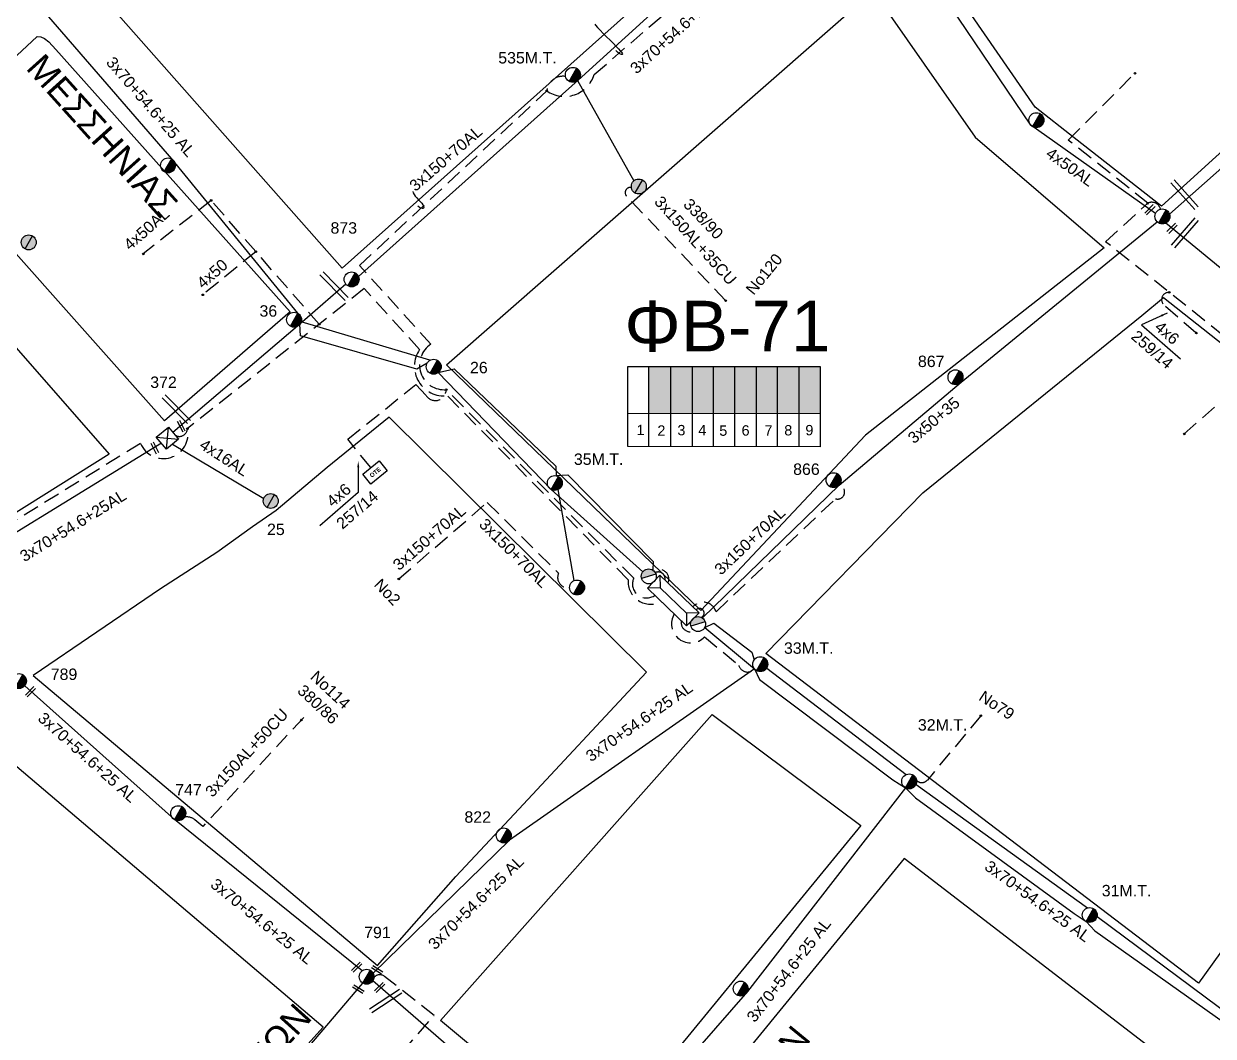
# Model space of a CAD drawing. Header units: millimetres. Extents: x 4998 to 7216, y 1887 to 2914.
# Drawn here: x 6443.3 to 6631, y 2231.3 to 2391.1 of the extents above; entities that cross this region are included whole.
import ezdxf
from ezdxf import colors
from ezdxf.entities.mleader import LeaderData, LeaderLine
from ezdxf.enums import TextEntityAlignment as Align
from ezdxf.math import Vec2, Vec3

# ---------------------------------------------------------------- set-up
doc = ezdxf.new("R2010")
doc.units = ezdxf.units.MM
doc.linetypes.add('DASHED', pattern=[19.05, 12.7, -6.35])
for name, color, linetype, lineweight in [('.15', 7, 'Continuous', 30), ('3x150+50', 7, 'Continuous', 30), ('3x150+50 XLPE', 7, 'SYN_LINE', 30), ('3x150+70AL', 7, 'DASHED', 30), ('3x150AL+50CU', 7, 'Continuous', 30), ('3x50+35', 7, 'Continuous', 30), ('3x70+54.6+25 AL', 7, 'SYN_LINE', 30), ('4x16AL', 7, 'Continuous', 30), ('4x50', 7, 'Continuous', 30), ('4x50AL', 7, 'Continuous', 30), ('4x6', 7, 'SYN_LINE', 30), ('Υπόβαθρο ΔΕΗ', 7, 'Continuous', 30)]:
    doc.layers.add(name, color=color, linetype=linetype, lineweight=lineweight)
for name, color, linetype in [('3X50AL+35CU', 7, 'Continuous'), ('Pillar OTE', 7, 'Continuous'), ('text οδών', 7, 'Continuous'), ('text_kalodion', 7, 'Continuous'), ('Άγνωστα', 7, 'Continuous'), ('ΑΓΝΩΣΤΟ ΥΠΟΓΕΙΟ ΚΑΛΩΔΙΟ', 7, 'DASHED'), ('Επιγραφές - Σχήματα', 7, 'Continuous'), ('Καλώδια ΧΤ   3x150AL+50CU', 7, 'DASHED'), ('Μηχανική τομή', 7, 'Continuous'), ('Πλεκτός Στύλος', 7, 'Continuous'), ('Στύλος Ξύλινος', 7, 'Continuous'), ('Στύλος Ξύλινος @ 1', 7, 'Continuous'), ('Στύλος ΦΜ', 7, 'Continuous'), ('Στύλος ΦΜ @ 1', 7, 'Continuous'), ('Συνδέσεις', 7, 'Continuous'), ('Τομή', 7, 'Continuous'), ('Υποσταθμός εναέριος 2 στύλων', 7, 'Continuous'), ('Υποσταθμός πόλεως', 7, 'Continuous')]:
    doc.layers.add(name, color=color, linetype=linetype)
doc.styles.add('arial', font='ARIAL.TTF')
doc.styles.get("Standard").update_dxf_attribs({"font": 'ARIAL.TTF'})
doc.linetypes.add('SYN_LINE', pattern='A,0.5,-0.0001,["/\\/\\/\\/",Standard,S=0.1,R=0,X=0,Y=-0.05],-0.25', length=0.7501)
doc.dimstyles.new('ISO-25', dxfattribs={"dimtxt": 2.5, "dimasz": 2.5, "dimexe": 1.25, "dimexo": 0.625, "dimtad": 1, "dimtxsty": 'Standard', "dimcen": 2.5, "dimadec": 0, "dimazin": 0, "dimtfac": 1, "dimtmove": 0, "dimatfit": 3, "dimfxl": 1, "dimarcsym": 0})

# ---------------------------------------------------------------- blocks, each defined once
blk = doc.blocks.new('ΥΠΑΡΧΩΝ ΤΣΙΜΕΝΤΕΝΙΟΣ ΣΤΥΛΟΣ')
at = {"layer": 'Στύλος ΦΜ'}
blk.add_hatch(color=7, dxfattribs=at).paths.add_polyline_path([(-1.29, -2.28, 0.574793), (2.62, 0, 0.268822), (1.3, 2.27)])
at = {"layer": 'Στύλος ΦΜ', "color": 7}
blk.add_line((-1.29, -2.28), (1.3, 2.27), dxfattribs=at)
blk.add_circle((0, 0), 2.62, dxfattribs=at)
at = {"layer": 'Στύλος ΦΜ', "flags": 4}
for tag, p in [('ΑΡΙΘΜΟΣ', (-4.68, 8.05)), ('ΤΥΠΟΣ', (-4.91, 3.03))]:
    blk.add_attdef(tag, p, '', height=4, dxfattribs=at)
blk = doc.blocks.new('ΥΠΟΣΤΑΘΜΟΣ ΕΝΑΕΡΙΟΣ ΕΠΙ 2 ΣΤΥΛΩΝ')
at = {"layer": 'Υποσταθμός εναέριος 2 στύλων', "linetype": 'Continuous'}
for points in [[(-11.97, -2.11, 0.574793), (-8.45, -0.07, 0.268822), (-9.64, 1.98)], [(9.68, -2.15, 0.574793), (13.19, -0.1, 0.268822), (12.01, 1.95)]]:
    blk.add_hatch(color=256, dxfattribs=at).paths.add_polyline_path(points)
for p, q in [((-11.97, -2.11), (-9.64, 1.98)), ((9.68, -2.15), (12.01, 1.95))]:
    blk.add_line(p, q, dxfattribs=at)
for centre in [(-10.81, -0.07), (10.84, -0.1)]:
    blk.add_circle(centre, 2.36, dxfattribs=at)
at = {"layer": 'Υποσταθμός πόλεως', "linetype": 'Continuous', "ltscale": 40}
blk.add_lwpolyline([(-8.57, 2.82), (8.57, 2.82), (8.57, -2.82), (-8.57, -2.82)], close=True, dxfattribs=at)
for points in [[(-5.75, 0), (-8.57, 2.82)], [(-8.57, -2.82), (-5.75, 0)], [(-5.75, 0), (5.75, 0)], [(5.75, 0), (8.57, 2.82)], [(8.57, -2.82), (5.75, 0)]]:
    blk.add_lwpolyline(points, dxfattribs=at)
at = {"layer": 'Υποσταθμός εναέριος 2 στύλων', "ltscale": 40, "flags": 1}
for tag, p in [('ΜΕΤΑΣΧΗΜΑΤΙΣΜΟΣ', (14.09, 2.51)), ('ΙΣΧΥΣ', (14.07, -0.28)), ('ΑΡΙΘΜΟΣ', (14.19, -3))]:
    blk.add_attdef(tag, p, '', height=1.8, dxfattribs=at)
blk = doc.blocks.new('ΥΠΑΡΧΩΝ ΞΥΛΙΝΟΣ ΣΤΥΛΟΣ')
at = {"layer": 'Στύλος Ξύλινος'}
h = blk.add_hatch(color=7, dxfattribs=at)
h.paths.add_polyline_path([(-2.62, 0, 0.270008), (-1.29, -2.28), (1.3, 2.27, 0.576266)])
h.paths.add_polyline_path([(-1.29, -2.28, 0.574793), (2.62, 0, 0.268822), (1.3, 2.27)])
at = {"layer": 'Στύλος Ξύλινος', "color": 7}
blk.add_line((-1.29, -2.28), (1.3, 2.27), dxfattribs=at)
blk.add_circle((0, 0), 2.62, dxfattribs=at)
at = {"layer": 'Στύλος Ξύλινος', "flags": 4}
for tag, p in [('ΑΡΙΘΜΟΣ', (-4.91, 8.6)), ('ΤΥΠΟΣ', (-4.85, 3.39))]:
    blk.add_attdef(tag, p, '', height=4, dxfattribs=at)
blk = doc.blocks.new('ΜΗΧΑΝΙΚΗ ΤΟΜΗ')
at = {"layer": 'Μηχανική τομή', "ltscale": 40}
for p, q in [((-1.89, 0.78), (5.68, 0.78)), ((-1.89, -0.78), (5.68, -0.78))]:
    blk.add_line(p, q, dxfattribs=at)
blk = doc.blocks.new('ΤΟΜΗ')
at = {"layer": 'Τομή', "ltscale": 40}
for p, q in [((-5.68, 0), (17.06, 0)), ((-5.68, -2.77), (17.06, -2.77))]:
    blk.add_line(p, q, dxfattribs=at)
blk = doc.blocks.new('STYLOS PLEKTOS')
at = {"layer": 'Πλεκτός Στύλος', "ltscale": 40}
blk.add_lwpolyline([(731.77, 1613.62), (736.74, 1613.62), (736.74, 1608.66), (731.77, 1608.66)], close=True, dxfattribs=at)
blk.add_lwpolyline([(731.77, 1613.62), (736.74, 1608.66), (731.77, 1608.66), (736.74, 1613.62)], dxfattribs=at)
blk = doc.blocks.new('_ΣΥΝΔΕΣΗ')
at = {"layer": 'Συνδέσεις', "linetype": 'SYN_LINE', "ltscale": 40}
blk.add_hatch(color=256, dxfattribs=at).paths.add_polyline_path([(0.5, -0.01, 1), (-0.5, -0.01, 1)])
at = {"layer": 'Συνδέσεις'}
blk.add_circle((0, -0.01), 0.5, dxfattribs=at)
blk = doc.blocks.new('PILLAR ΟΤΕ')
at = {"layer": 'Pillar OTE', "ltscale": 40}
blk.add_lwpolyline([(-3.31, 2.02), (3.39, 2.02), (3.39, -1.99), (-3.31, -1.99)], close=True, dxfattribs=at)
at = {"layer": 'Pillar OTE', "insert": (-1.81, 0.71), "char_height": 1.3575, "width": 109.961, "attachment_point": 1}
blk.add_mtext('{\\fArial|b1|i0|c161|p34;OTE}', dxfattribs=at)

msp = doc.modelspace()

# ---------------------------------------------------------------- hatches: boundary and pattern name
at = {"layer": 'Καλώδια ΧΤ   3x150AL+50CU', "linetype": 'DASHED', "lineweight": -3, "ltscale": 0.2}
h = msp.add_hatch(color=30, dxfattribs=at)
h.dxf.hatch_style = 1
h.paths.add_polyline_path([(6545.39, 2336.97), (6541.95, 2336.97), (6541.95, 2329.6), (6545.39, 2329.6)])
h = msp.add_hatch(color=62, dxfattribs=at)
h.dxf.hatch_style = 1
h.paths.add_polyline_path([(6545.39, 2329.6), (6548.83, 2329.6), (6548.83, 2336.96), (6545.39, 2336.97)])
h = msp.add_hatch(color=173, dxfattribs=at)
h.dxf.hatch_style = 1
h.paths.add_polyline_path([(6552.13, 2336.96), (6548.83, 2336.96), (6548.83, 2329.6), (6552.13, 2329.59)])
h = msp.add_hatch(color=1, dxfattribs=at)
h.dxf.hatch_style = 1
h.paths.add_polyline_path([(6552.13, 2329.59), (6555.51, 2329.59), (6555.51, 2336.96), (6552.13, 2336.96)])
h = msp.add_hatch(color=2, dxfattribs=at)
h.dxf.hatch_style = 1
h.paths.add_polyline_path([(6555.51, 2329.59), (6558.91, 2329.59), (6558.91, 2336.96), (6555.51, 2336.96)])
h = msp.add_hatch(color=27, dxfattribs=at)
h.dxf.hatch_style = 1
h.paths.add_polyline_path([(6558.91, 2329.59), (6562.31, 2329.58), (6562.31, 2336.96), (6558.91, 2336.96)])
h = msp.add_hatch(color=151, dxfattribs=at)
h.dxf.hatch_style = 1
h.paths.add_polyline_path([(6562.25, 2329.58), (6565.64, 2329.58), (6565.64, 2336.96), (6562.25, 2336.96)])
h = msp.add_hatch(color=6, dxfattribs=at)
h.dxf.hatch_style = 1
h.paths.add_polyline_path([(6565.64, 2329.58), (6569.03, 2329.58), (6569.03, 2336.95), (6565.64, 2336.95)])

# ---------------------------------------------------------------- linework, layer by layer
at = {"layer": '.15', "color": 27, "linetype": 'DASHED', "lineweight": -3, "ltscale": 0.2}
msp.add_lwpolyline([(6469.1, 2327.18, -0.912053), (6461.69, 2324.84), (6427.81, 2303.95, 0.654996), (6422.52, 2300.62), (6399.49, 2284.83), (6388.37, 2296.82), (6398.57, 2305.18)], format="xyb", dxfattribs=at)
at = {"layer": '3x150+50 XLPE', "color": 62, "linetype": 'DASHED', "lineweight": -3, "ltscale": 0.2}
msp.add_lwpolyline([(6525.82, 2380.47, 0.506627), (6533.31, 2383.03), (6561.21, 2407.17, 0.359949), (6562.11, 2412.55), (6552.11, 2421.94)], format="xyb", dxfattribs=at)
at = {"layer": '3x150+70AL', "color": 62, "linetype": 'DASHED', "lineweight": -3, "ltscale": 0.2}
msp.add_lwpolyline([(6542.91, 2300.89, -0.770939), (6539.54, 2303.58), (6509.95, 2333.32, -0.783173), (6507.54, 2340.48), (6496.26, 2352.91), (6525.82, 2380.47, -0.430885), (6528.79, 2382.74, -0.28468)], format="xyb", dxfattribs=at)
at = {"layer": '3x150+70AL', "color": 1, "linetype": 'DASHED', "lineweight": -3, "ltscale": 0.2}
msp.add_lwpolyline([(6548.89, 2299.03, -0.595048), (6552.54, 2298.28), (6571.41, 2316.1, 1.033272), (6571.97, 2318.25, -5.861737)], format="xyb", dxfattribs=at)
at = {"layer": '3x150+70AL', "color": 30, "linetype": 'DASHED', "lineweight": -3, "ltscale": 0.2}
for points in [[(6502.46, 2303.45), (6516.43, 2315.53), (6527.67, 2304.35, 0.588234), (6529.43, 2302.07, -34.302047)], [(6542.78, 2304.68, -0.756059), (6544.96, 2302.82, 118.808567)]]:
    msp.add_lwpolyline(points, format="xyb", dxfattribs=at)
at = {"layer": '3x150+70AL', "color": 133, "linetype": 'DASHED', "lineweight": -3, "ltscale": 0.2}
msp.add_lwpolyline([(6542.95, 2304.44, -0.61342), (6544.48, 2303.29, -31.065957)], format="xyb", dxfattribs=at)
at = {"layer": '3x150+70AL', "color": 2, "linetype": 'DASHED', "lineweight": -3, "ltscale": 0.2}
msp.add_lwpolyline([(6550.22, 2297.39, 1.235291), (6549.38, 2298.55, 1.280274)], format="xyb", dxfattribs=at)
at = {"layer": '3x150+70AL', "color": 6, "linetype": 'DASHED', "lineweight": -3, "ltscale": 0.2}
msp.add_lwpolyline([(6517.51, 2212.59), (6500.53, 2225.91), (6508.02, 2234.56), (6500.18, 2240.73, 0.402022), (6498.56, 2240.58, 9.267366)], format="xyb", dxfattribs=at)
at = {"layer": '3x150AL+50CU', "color": 173, "linetype": 'DASHED', "lineweight": -3, "ltscale": 0.2}
msp.add_lwpolyline([(6487.45, 2281.59), (6471.51, 2264.39), (6470.25, 2265.45, 0.237403), (6468.63, 2265.85, 5.620009)], format="xyb", dxfattribs=at)
at = {"layer": '3x50+35', "color": 1, "linetype": 'Continuous', "lineweight": -3, "ltscale": 0.2}
msp.add_lwpolyline([(6550.38, 2297.29), (6571.97, 2318.25), (6591.21, 2334.5), (6622.2, 2359.78)], dxfattribs=at)
at = {"layer": '3X50AL+35CU', "color": 62, "linetype": 'DASHED', "lineweight": -3, "ltscale": 0.2}
msp.add_lwpolyline([(6554.06, 2347.37), (6538.42, 2363.86, -0.737558), (6539.18, 2365.22, -0.660495)], format="xyb", dxfattribs=at)
at = {"layer": '3x70+54.6+25 AL', "color": 62, "linetype": 'SYN_LINE', "lineweight": -3, "ltscale": 20}
for points in [[(6496.09, 2351.18), (6530.75, 2382.16), (6559.89, 2408.6)], [(6530.69, 2382.1), (6539.57, 2366.27)]]:
    msp.add_lwpolyline(points, dxfattribs=at)
at = {"layer": '3x70+54.6+25 AL', "color": 6, "linetype": 'SYN_LINE', "lineweight": -3, "ltscale": 20}
for points in [[(6486.51, 2345.38), (6466.61, 2369.73), (6443.48, 2396.51)], [(6507.36, 2337.95), (6487.05, 2344.01)], [(6540.97, 2304.55), (6526.51, 2317.57), (6508.7, 2336.02)], [(6463.9, 2201), (6496.8, 2239.66)]]:
    msp.add_lwpolyline(points, dxfattribs=at)
at = {"layer": '3x70+54.6+25 AL', "color": 30, "linetype": 'SYN_LINE', "lineweight": -3, "ltscale": 20}
for points in [[(6494.09, 2349.98), (6486.86, 2343.64), (6466.78, 2326.58)], [(6506.92, 2337.48), (6505.29, 2336.56), (6486.92, 2341.82), (6486.86, 2343.64)], [(6508.7, 2336.02), (6511.22, 2336.62), (6527.27, 2321.27), (6527.28, 2319.75), (6529.13, 2319.88), (6542.6, 2306.23), (6542.58, 2304.84)]]:
    msp.add_lwpolyline(points, dxfattribs=at)
at = {"layer": '3x70+54.6+25 AL', "color": 27, "linetype": 'SYN_LINE', "lineweight": -3, "ltscale": 20}
msp.add_lwpolyline([(6464.98, 2324.87), (6426.09, 2300.98), (6393.23, 2278.83)], dxfattribs=at)
at = {"layer": '3x70+54.6+25 AL', "color": 30, "linetype": 'SYN_LINE', "lineweight": -3, "ltscale": 15}
msp.add_lwpolyline([(6530.13, 2303.18), (6527.64, 2317.55)], dxfattribs=at)
at = {"layer": '3x70+54.6+25 AL', "color": 2, "linetype": 'SYN_LINE', "lineweight": -3, "ltscale": 10}
msp.add_lwpolyline([(6550.76, 2295.81), (6552.18, 2296.46), (6558.17, 2291.9), (6558.57, 2290.68)], dxfattribs=at)
at = {"layer": '3x70+54.6+25 AL', "color": 151, "linetype": 'SYN_LINE', "lineweight": -3, "ltscale": 20}
msp.add_lwpolyline([(6550.76, 2295.81), (6558.59, 2289.27), (6559.4, 2287.58), (6580.46, 2271.77), (6582.45, 2270.48), (6584.01, 2268.89), (6609.07, 2250.65), (6610.95, 2249.4), (6612.32, 2247.91), (6634.2, 2232.38), (6635.65, 2232.11)], dxfattribs=at)
at = {"layer": '3x70+54.6+25 AL', "color": 173, "linetype": 'SYN_LINE', "lineweight": -3, "ltscale": 20}
for points in [[(6558.59, 2289.27), (6519.94, 2262.25), (6498.42, 2241.24)], [(6496.67, 2241.62), (6467.07, 2265.47), (6443.42, 2286.59)]]:
    msp.add_lwpolyline(points, dxfattribs=at)
at = {"layer": '3x70+54.6+25 AL', "color": 2, "linetype": 'SYN_LINE', "lineweight": -3, "ltscale": 20}
for points in [[(6560.54, 2289.39), (6582.55, 2272.58)], [(6582.45, 2270.48), (6557.51, 2238.33), (6534.75, 2212.32)], [(6584.11, 2271.03), (6611.19, 2251.55)], [(6612.68, 2250.18), (6636.11, 2232.76)]]:
    msp.add_lwpolyline(points, dxfattribs=at)
at = {"layer": '3x70+54.6+25 AL', "color": 85, "linetype": 'SYN_LINE', "lineweight": -3, "ltscale": 20}
msp.add_lwpolyline([(6585.48, 2167.42), (6555.7, 2190.96), (6533.35, 2210.45), (6515.87, 2224.84), (6498.37, 2240.04)], dxfattribs=at)
at = {"layer": '4x16AL', "color": 27, "linetype": 'Continuous', "lineweight": -3, "ltscale": 0.2}
msp.add_lwpolyline([(6466.73, 2324.71), (6481.15, 2316.15)], dxfattribs=at)
at = {"layer": '4x50', "color": 27, "linetype": 'DASHED', "lineweight": -3, "ltscale": 0.2}
msp.add_lwpolyline([(6479.89, 2355.09), (6471.53, 2348.29)], dxfattribs=at)
at = {"layer": '4x50AL', "color": 62, "linetype": 'Continuous', "lineweight": -3, "ltscale": 0.2}
msp.add_lwpolyline([(6725.04, 2452.54), (6704.55, 2432.39), (6689.18, 2419.04), (6659.21, 2392.22), (6642.54, 2377.3), (6624.12, 2361.02)], dxfattribs=at)
at = {"layer": '4x50AL', "color": 1, "linetype": 'Continuous', "lineweight": -3, "ltscale": 0.2}
msp.add_lwpolyline([(6621.92, 2361.12), (6602.25, 2375.05), (6583.23, 2403.21)], dxfattribs=at)
at = {"layer": '4x50AL', "color": 27, "linetype": 'DASHED', "lineweight": -3, "ltscale": 0.2}
msp.add_lwpolyline([(6472.84, 2363.18), (6462.12, 2354.74)], dxfattribs=at)
at = {"layer": '4x50AL', "color": 173, "linetype": 'Continuous', "lineweight": -3, "ltscale": 0.2}
msp.add_lwpolyline([(6689.95, 2309.21), (6654.89, 2333.83), (6623.56, 2359.61)], dxfattribs=at)
at = {"layer": '4x6', "color": 1, "linetype": 'DASHED', "lineweight": -3, "ltscale": 0.2}
msp.add_lwpolyline([(6624.08, 2348.67, 0.816701), (6623.51, 2346.5), (6628.37, 2342.26)], format="xyb", dxfattribs=at)
at = {"layer": '4x6', "color": 62, "linetype": 'DASHED', "lineweight": -3, "ltscale": 0.2}
msp.add_lwpolyline([(6498.04, 2321.03), (6494.4, 2325.49), (6505.14, 2334.13), (6506.77, 2332.42, 0.757319), (6509.95, 2333.32, 1.725741)], format="xyb", dxfattribs=at)
at = {"layer": 'Pillar OTE', "lineweight": -3, "ltscale": 40}
for points in [[(6538.62, 2324.33), (6538.62, 2336.97), (6568.96, 2336.96), (6568.96, 2324.3), (6538.62, 2324.33)], [(6541.95, 2324.32), (6541.95, 2336.97)], [(6545.39, 2324.32), (6545.39, 2336.97)], [(6548.83, 2324.32), (6548.83, 2336.96)], [(6552.13, 2324.31), (6552.13, 2336.96)], [(6555.51, 2324.31), (6555.51, 2336.96)], [(6558.91, 2324.31), (6558.91, 2336.96)], [(6562.25, 2324.3), (6562.25, 2336.96)], [(6565.64, 2324.3), (6565.64, 2336.96)], [(6538.62, 2329.61), (6568.96, 2329.58)]]:
    msp.add_lwpolyline(points, dxfattribs=at)
at = {"layer": 'ΑΓΝΩΣΤΟ ΥΠΟΓΕΙΟ ΚΑΛΩΔΙΟ', "color": 1, "linetype": 'DASHED', "lineweight": -3, "ltscale": 0.2}
msp.add_lwpolyline([(6620.72, 2362.76), (6608.15, 2372.71), (6618.65, 2383.25)], dxfattribs=at)
at = {"layer": 'ΑΓΝΩΣΤΟ ΥΠΟΓΕΙΟ ΚΑΛΩΔΙΟ', "color": 27, "linetype": 'DASHED', "lineweight": -3, "ltscale": 0.2}
msp.add_lwpolyline([(6489.9, 2343.63), (6472.84, 2363.18)], dxfattribs=at)
at = {"layer": 'ΑΓΝΩΣΤΟ ΥΠΟΓΕΙΟ ΚΑΛΩΔΙΟ', "color": 1, "linetype": 'DASHED', "lineweight": -3, "ltscale": 0.2}
msp.add_lwpolyline([(6626.45, 2326.33), (6638.62, 2337.08), (6614.04, 2356.67), (6620.72, 2362.76, -0.472887), (6622.7, 2361.79, -1.141884)], format="xyb", dxfattribs=at)
at = {"layer": 'ΑΓΝΩΣΤΟ ΥΠΟΓΕΙΟ ΚΑΛΩΔΙΟ', "color": 27, "linetype": 'DASHED', "lineweight": -3, "ltscale": 0.2}
msp.add_lwpolyline([(6543.96, 2299.88, -0.590852), (6538.66, 2303.32), (6510.14, 2332.36, -0.641916), (6505.74, 2339.65), (6497.02, 2349.26), (6469.1, 2327.18, -0.575071), (6467.15, 2326.14, 6.487581)], format="xyb", dxfattribs=at)
at = {"layer": 'ΑΓΝΩΣΤΟ ΥΠΟΓΕΙΟ ΚΑΛΩΔΙΟ', "color": 173, "linetype": 'DASHED', "lineweight": -3, "ltscale": 0.2}
msp.add_lwpolyline([(6545.95, 2297.95, 0.903003), (6550.73, 2294.32), (6556.13, 2289.81, 0.605337), (6558.59, 2289.27, -20.003282)], format="xyb", dxfattribs=at)
at = {"layer": 'ΑΓΝΩΣΤΟ ΥΠΟΓΕΙΟ ΚΑΛΩΔΙΟ', "color": 151, "linetype": 'DASHED', "lineweight": -3, "ltscale": 0.2}
for points in [[(6549.16, 2295.28, -0.638493), (6547.07, 2296.87, -0.639149)], [(6594.34, 2281.86), (6585.9, 2271.72, -0.448262), (6584.2, 2271.66, -1.192506)]]:
    msp.add_lwpolyline(points, format="xyb", dxfattribs=at)
at = {"layer": 'Υπόβαθρο ΔΕΗ', "color": 7, "lineweight": -3}
for points in [[(6454.17, 2397.06), (6583.61, 2511.99), (6608.26, 2533.7), (6647.08, 2498.29), (6577.14, 2428.58), (6560.34, 2412.14), (6493.52, 2352.5)], [(6584.9, 2403.99), (6666.46, 2483.22), (6715.32, 2446.74), (6660.58, 2396.56), (6622.87, 2362.28), (6609.09, 2373.08), (6602.94, 2377.92)], [(6577.33, 2396.23), (6593.44, 2373.16), (6613.8, 2355.69), (6576.13, 2326.12), (6550.13, 2298.48), (6509.99, 2337.23)], [(6465.49, 2328.41), (6426.85, 2371.79), (6445.37, 2389.03), (6445.97, 2388.99), (6446.54, 2388.75), (6447.23, 2388.2), (6448.32, 2386.98), (6485.3, 2345.62)], [(6456.75, 2323.14), (6411.48, 2294.77), (6399.62, 2286.3), (6350.95, 2339.14), (6365.28, 2349.6), (6376.64, 2358.46), (6389.91, 2368.52), (6392.7, 2370.87), (6395.95, 2373.23), (6399.56, 2374.78), (6402.52, 2375.66), (6405.95, 2375.76), (6409.21, 2375.01), (6411.49, 2373.8), (6413.43, 2372.44), (6414.73, 2371.17), (6416.26, 2369.33)], [(6623.17, 2347.85), (6676.32, 2305.91), (6628.71, 2239.67), (6560.4, 2291.69), (6585.18, 2317.02), (6619.76, 2345.01)], [(6444.72, 2288.2), (6499.09, 2242.44), (6511.47, 2256.49), (6520.68, 2266.35), (6541.57, 2288.75), (6500.94, 2328.99), (6491.17, 2321.05), (6483.11, 2314.26), (6479.35, 2311.66), (6473.75, 2307.65), (6464.83, 2301.89)], [(6551.93, 2282.08), (6575.42, 2264.52), (6533.47, 2213.42), (6509.05, 2233.78)], [(6490.54, 2232.71), (6434.05, 2280.64), (6373.4, 2239.06), (6372.63, 2237.57), (6372.16, 2236.29), (6371.95, 2234.97), (6372.2, 2233.9), (6372.89, 2232.37), (6374.04, 2230.71), (6376.34, 2229.43), (6381.25, 2226.78), (6443.99, 2190.7), (6449.98, 2187.79)], [(6620.69, 2229.75), (6582.25, 2259.33), (6539.92, 2207.62), (6564.36, 2187.62), (6578.04, 2176.02)]]:
    msp.add_lwpolyline(points, close=True, dxfattribs=at)
msp.add_lwpolyline([(6619.71, 2343.56), (6625.87, 2338.2)], dxfattribs=at)
for points in [[(6533.41, 2391.01), (6533.49, 2390.7), (6537.92, 2386.49), (6537.81, 2386.07), (6537.06, 2386.41), (6536.73, 2386.82)], [(6504.69, 2364.59), (6504.66, 2364.08), (6507.08, 2362.14), (6506.22, 2361.61), (6505.46, 2362.29)]]:
    msp.add_open_spline(points, degree=3, dxfattribs=at)

# ---------------------------------------------------------------- block references
at = {"layer": '3x150+50', "lineweight": -3, "ltscale": 0.2, "xscale": 0.5, "yscale": 0.5, "zscale": 0.5, "rotation": 39.893153759881}
msp.add_blockref('STYLOS PLEKTOS', (6700.91, 1472.14), dxfattribs=at)
at = {"layer": 'Pillar OTE', "xscale": 0.5, "yscale": 0.5, "zscale": 0.5, "rotation": 39}
msp.add_blockref('PILLAR ΟΤΕ', (6498.7, 2320.22), dxfattribs=at)
at = {"layer": 'Μηχανική τομή', "lineweight": -3}
for p, xscale, yscale, zscale, rotation in [((6621.36, 2362.05), 0.2499999999999677, 0.2499999999999677, 0.2499999999999677, 224.4586911181066), ((6624.87, 2359.11), 0.2499999999999677, 0.2499999999999677, 0.2499999999999677, 224.4586911181066), ((6467.88, 2328), 0.2499999999999676, 0.2499999999999676, 0.2499999999999676, 296.9994290486534), ((6463.71, 2324.56), 0.2499999999999676, 0.2499999999999676, 0.2499999999999676, 296.9994290486534), ((6444.66, 2285.99), 0.2499999999999677, 0.2499999999999677, 0.2499999999999677, 224.4586911181066), ((6496.14, 2242.52), 0.2499999999999677, 0.2499999999999677, 0.2499999999999677, 224.4586911181066), ((6498.65, 2242.06), 0.2499999999999676, 0.2499999999999676, 0.2499999999999676, 328.0270276250055), ((6495.68, 2238.99), 0.2499999999999676, 0.2499999999999676, 0.2499999999999676, 328.0270276250055), ((6499.79, 2239.31), 0.2499999999999677, 0.2499999999999677, 0.2499999999999677, 224.4586911181066)]:
    msp.add_blockref('ΜΗΧΑΝΙΚΗ ΤΟΜΗ', p, dxfattribs=dict(at, xscale=xscale, yscale=yscale, zscale=zscale, rotation=rotation))
at = {"layer": 'Στύλος Ξύλινος @ 1', "lineweight": -3, "ltscale": 40}
for p, xscale, yscale, zscale in [((6540.35, 2365.38), 0.4499999999998517, 0.4499999999998517, 0.4499999999998517), ((6444.05, 2356.56), 0.4499999999998181, 0.4499999999998181, 0.4499999999998181)]:
    msp.add_blockref('ΥΠΑΡΧΩΝ ΞΥΛΙΝΟΣ ΣΤΥΛΟΣ', p, dxfattribs=dict(at, xscale=xscale, yscale=yscale, zscale=zscale))
ref = msp.add_blockref('ΥΠΑΡΧΩΝ ΞΥΛΙΝΟΣ ΣΤΥΛΟΣ', (6482.25, 2315.75), dxfattribs=dict(at, xscale=0.4499999999998181, yscale=0.4499999999998181, zscale=0.4499999999998181))
ref.add_attrib('ΑΡΙΘΜΟΣ', '25', (6481.66, 2310.38), dxfattribs={"layer": 'Στύλος Ξύλινος', "height": 1.8, "flags": 4})
at = {"layer": 'Στύλος ΦΜ @ 1', "lineweight": -3, "ltscale": 40}
ref = msp.add_blockref('ΥΠΑΡΧΩΝ ΤΣΙΜΕΝΤΕΝΙΟΣ ΣΤΥΛΟΣ', (6529.94, 2383), dxfattribs=dict(at, xscale=0.4499999999997889, yscale=0.4499999999997889, zscale=0.4499999999997889))
ref.add_attrib('ΤΥΠΟΣ', '535M.T.', (6518.16, 2384.79), dxfattribs={"layer": 'Στύλος ΦΜ', "height": 1.8, "flags": 4})
for p, xscale, yscale, zscale in [((6603.11, 2375.85), 0.4499999999998033, 0.4499999999998033, 0.4499999999998033), ((6466.03, 2368.71), 0.4499999999997661, 0.4499999999997661, 0.4499999999997661), ((6623, 2360.65), 0.4499999999998033, 0.4499999999998033, 0.4499999999998033), ((6530.6, 2302.1), 0.4499999999998673, 0.4499999999998673, 0.4499999999998673), ((6556.43, 2238.8), 0.4499999999998291, 0.4499999999998291, 0.4499999999998291)]:
    msp.add_blockref('ΥΠΑΡΧΩΝ ΤΣΙΜΕΝΤΕΝΙΟΣ ΣΤΥΛΟΣ', p, dxfattribs=dict(at, xscale=xscale, yscale=yscale, zscale=zscale))
ref = msp.add_blockref('ΥΠΑΡΧΩΝ ΤΣΙΜΕΝΤΕΝΙΟΣ ΣΤΥΛΟΣ', (6495.01, 2350.72), dxfattribs=dict(at, xscale=0.4499999999997889, yscale=0.4499999999997889, zscale=0.4499999999997889))
ref.add_attrib('ΤΥΠΟΣ', '873', (6491.68, 2357.94), dxfattribs={"layer": 'Στύλος ΦΜ', "height": 1.8, "flags": 4})
ref = msp.add_blockref('ΥΠΑΡΧΩΝ ΤΣΙΜΕΝΤΕΝΙΟΣ ΣΤΥΛΟΣ', (6485.93, 2344.36), dxfattribs=dict(at, xscale=0.4499999999998072, yscale=0.4499999999998072, zscale=0.4499999999998072))
ref.add_attrib('ΤΥΠΟΣ', '36', (6480.47, 2344.84), dxfattribs={"layer": 'Στύλος ΦΜ', "height": 1.8, "flags": 4})
ref = msp.add_blockref('ΥΠΑΡΧΩΝ ΤΣΙΜΕΝΤΕΝΙΟΣ ΣΤΥΛΟΣ', (6507.97, 2336.94), dxfattribs=dict(at, xscale=0.4499999999997889, yscale=0.4499999999997889, zscale=0.4499999999997889))
ref.add_attrib('ΤΥΠΟΣ', '26', (6513.7, 2335.91), dxfattribs={"layer": 'Στύλος ΦΜ', "height": 1.8, "flags": 4})
ref = msp.add_blockref('ΥΠΑΡΧΩΝ ΤΣΙΜΕΝΤΕΝΙΟΣ ΣΤΥΛΟΣ', (6590.34, 2335.28), dxfattribs=dict(at, xscale=0.4499999999998033, yscale=0.4499999999998033, zscale=0.4499999999998033))
ref.add_attrib('ΤΥΠΟΣ', '867', (6584.41, 2336.89), dxfattribs={"layer": 'Στύλος ΦΜ', "height": 1.8, "rotation": 360, "flags": 4})
ref = msp.add_blockref('ΥΠΑΡΧΩΝ ΤΣΙΜΕΝΤΕΝΙΟΣ ΣΤΥΛΟΣ', (6527.09, 2318.59), dxfattribs=dict(at, xscale=0.4499999999998097, yscale=0.4499999999998097, zscale=0.4499999999998097))
ref.add_attrib('ΤΥΠΟΣ', '35M.T.', (6530.1, 2321.45), dxfattribs={"layer": 'Στύλος ΦΜ', "height": 1.8, "rotation": 360, "flags": 4})
ref = msp.add_blockref('ΥΠΑΡΧΩΝ ΤΣΙΜΕΝΤΕΝΙΟΣ ΣΤΥΛΟΣ', (6571.1, 2319.04), dxfattribs=dict(at, xscale=0.4499999999998033, yscale=0.4499999999998033, zscale=0.4499999999998033))
ref.add_attrib('ΤΥΠΟΣ', '866', (6564.71, 2319.87), dxfattribs={"layer": 'Στύλος ΦΜ', "height": 1.8, "rotation": 360, "flags": 4})
ref = msp.add_blockref('ΥΠΑΡΧΩΝ ΤΣΙΜΕΝΤΕΝΙΟΣ ΣΤΥΛΟΣ', (6559.52, 2290), dxfattribs=dict(at, xscale=0.4499999999998298, yscale=0.4499999999998298, zscale=0.4499999999998298))
ref.add_attrib('ΤΥΠΟΣ', '33M.T.', (6563.26, 2291.64), dxfattribs={"layer": 'Στύλος ΦΜ', "height": 1.8, "rotation": 360, "flags": 4})
ref = msp.add_blockref('ΥΠΑΡΧΩΝ ΤΣΙΜΕΝΤΕΝΙΟΣ ΣΤΥΛΟΣ', (6442.51, 2287.34), dxfattribs=dict(at, xscale=0.4499999999997832, yscale=0.4499999999997832, zscale=0.4499999999997832))
ref.add_attrib('ΤΥΠΟΣ', '789', (6447.52, 2287.51), dxfattribs={"layer": 'Στύλος ΦΜ', "height": 1.8, "flags": 4})
ref = msp.add_blockref('ΥΠΑΡΧΩΝ ΤΣΙΜΕΝΤΕΝΙΟΣ ΣΤΥΛΟΣ', (6583.03, 2271.51), dxfattribs=dict(at, xscale=0.4499999999998298, yscale=0.4499999999998298, zscale=0.4499999999998298))
ref.add_attrib('ΤΥΠΟΣ', '32M.T.', (6584.4, 2279.52), dxfattribs={"layer": 'Στύλος ΦΜ', "height": 1.8, "rotation": 360, "flags": 4})
ref = msp.add_blockref('ΥΠΑΡΧΩΝ ΤΣΙΜΕΝΤΕΝΙΟΣ ΣΤΥΛΟΣ', (6467.65, 2266.49), dxfattribs=dict(at, xscale=0.4499999999997967, yscale=0.4499999999997967, zscale=0.4499999999997967))
ref.add_attrib('ΤΥΠΟΣ', '747', (6467.17, 2269.3), dxfattribs={"layer": 'Στύλος ΦΜ', "height": 1.8, "flags": 4})
ref = msp.add_blockref('ΥΠΑΡΧΩΝ ΤΣΙΜΕΝΤΕΝΙΟΣ ΣΤΥΛΟΣ', (6519.02, 2262.98), dxfattribs=dict(at, xscale=0.4499999999998673, yscale=0.4499999999998673, zscale=0.4499999999998673))
ref.add_attrib('ΤΥΠΟΣ', '822', (6512.82, 2264.98), dxfattribs={"layer": 'Στύλος ΦΜ', "height": 1.8, "flags": 4})
ref = msp.add_blockref('ΥΠΑΡΧΩΝ ΤΣΙΜΕΝΤΕΝΙΟΣ ΣΤΥΛΟΣ', (6611.53, 2250.42), dxfattribs=dict(at, xscale=0.4499999999998298, yscale=0.4499999999998298, zscale=0.4499999999998298))
ref.add_attrib('ΤΥΠΟΣ', '31M.T.', (6613.43, 2253.37), dxfattribs={"layer": 'Στύλος ΦΜ', "height": 1.8, "rotation": 360, "flags": 4})
ref = msp.add_blockref('ΥΠΑΡΧΩΝ ΤΣΙΜΕΝΤΕΝΙΟΣ ΣΤΥΛΟΣ', (6497.39, 2240.68), dxfattribs=dict(at, xscale=0.4499999999998673, yscale=0.4499999999998673, zscale=0.4499999999998673))
ref.add_attrib('ΤΥΠΟΣ', '791', (6496.99, 2246.77), dxfattribs={"layer": 'Στύλος ΦΜ', "height": 1.8, "flags": 4})
at = {"layer": 'Συνδέσεις', "lineweight": -3, "xscale": 0.25, "yscale": 0.25, "zscale": 0.25}
for p in [(6618.66, 2383.25), (6525.82, 2380.48), (6472.84, 2363.18), (6620.68, 2362.73), (6462.12, 2354.74), (6479.89, 2355.1), (6471.53, 2348.29), (6554.06, 2347.37), (6624.08, 2348.67), (6489.9, 2343.63), (6628.37, 2342.26), (6509.95, 2333.32), (6469.1, 2327.18), (6626.45, 2326.33), (6502.46, 2303.45), (6487.07, 2281.18), (6594.34, 2281.87)]:
    msp.add_blockref('_ΣΥΝΔΕΣΗ', p, dxfattribs=at)
at = {"layer": 'Τομή', "lineweight": -3, "xscale": 0.2499999999999995, "yscale": 0.2499999999999995, "zscale": 0.2499999999999995}
for p, rotation in [((6627.17, 2362.79), 131.7339872864135), ((6625.37, 2357.22), 49.20417407747226), ((6491.49, 2350.91), 314.3801961794199), ((6466.6, 2331.5), 314.3801961794199), ((6499, 2236.4), 33.22103535722605)]:
    msp.add_blockref('ΤΟΜΗ', p, dxfattribs=dict(at, rotation=rotation))
at = {"layer": 'Υποσταθμός εναέριος 2 στύλων', "lineweight": -3, "xscale": 0.5000000000001137, "yscale": 0.5000000000001137, "zscale": 0.5000000000001137, "rotation": 136.012029629928}
msp.add_blockref('ΥΠΟΣΤΑΘΜΟΣ ΕΝΑΕΡΙΟΣ ΕΠΙ 2 ΣΤΥΛΩΝ', (6545.79, 2300.06), dxfattribs=at)

# ---------------------------------------------------------------- texts
at = {"lineweight": -3, "ltscale": 30, "char_height": 1.63, "width": 11.2573, "attachment_point": 1}
for s, insert in [('1', (6539.99, 2327.78)), ('2', (6543.28, 2327.68)), ('3', (6546.44, 2327.75)), ('4', (6549.74, 2327.75)), ('5', (6553.05, 2327.67)), ('6', (6556.57, 2327.7)), ('7', (6560.19, 2327.7)), ('8', (6563.31, 2327.73)), ('9', (6566.64, 2327.75))]:
    msp.add_mtext(s, dxfattribs=dict(at, insert=insert))
at = {"layer": 'text οδών', "lineweight": -3}
for s, rotation, p in [('ΜΕΣΣΗΝΙΑΣ', 312, (6455.67, 2373.4)), ('ΜΟΛΑΩΝ', 50.6189, (6558.33, 2222.53))]:
    msp.add_text(s, height=4, rotation=rotation, dxfattribs=at).set_placement(p, align=Align.MIDDLE_CENTER)
at = {"layer": 'text οδών', "lineweight": -3, "style": 'arial'}
msp.add_text('ΛΕΥΚΩΝ ΟΡΕΩΝ', height=4, rotation=47.924, dxfattribs=at).set_placement((6472.52, 2218.89), align=Align.MIDDLE_CENTER)
at = {"layer": 'text_kalodion', "linetype": 'Continuous', "lineweight": -3, "ltscale": 0.2}
for s, rotation, p in [('3x70+54.6+25 AL', 42.2221, (6546.73, 2390.36)), ('3x70+54.6+25 AL', 310.818, (6463.31, 2377.97)), ('3x150+70AL', 40.8652, (6509.87, 2369.82)), ('4x50AL', 324.7027, (6608.44, 2368.47)), ('3x150AL+35CU', 312.0354, (6549.3, 2356.87)), ('4x50AL', 41.3272, (6462.63, 2358.68)), ('4x50', 41.3272, (6473, 2351.62)), ('4x6', 318.8597, (6623.74, 2342.3)), ('259/14', 318.8597, (6621.4, 2339.65)), ('3x50+35', 40.1701, (6586.91, 2328.51)), ('4x16AL', 327.2178, (6474.91, 2322.62)), ('3x70+54.6+25AL', 31.7408, (6451.03, 2311.87)), ('4x6', 40.554, (6492.97, 2316.68)), ('3x150+70AL', 40.869, (6507.27, 2309.99)), ('3x150+70AL', 43.3501, (6557.86, 2309.47)), ('3x150+70AL', 315.1504, (6520.66, 2307.55)), ('3x70+54.6+25 AL', 34.9599, (6540.4, 2280.93)), ('3x70+54.6+25 AL', 318.2432, (6453.34, 2275.31)), ('3x150AL+50CU', 47.1844, (6478.44, 2276.03)), ('3x70+54.6+25 AL', 44.3136, (6514.64, 2252.39)), ('3x70+54.6+25 AL', 323.9575, (6603.32, 2252.61)), ('3x70+54.6+25 AL', 321.1451, (6480.87, 2249.44)), ('3x70+54.6+25 AL', 52.2034, (6564.02, 2241.73))]:
    msp.add_text(s, height=1.8, rotation=rotation, dxfattribs=at).set_placement(p, align=Align.MIDDLE_CENTER)
msp.add_text('372', height=1.8, dxfattribs=at).set_placement((6465.32, 2334.49), align=Align.MIDDLE_CENTER)
at = {"layer": 'Άγνωστα', "color": 7, "lineweight": -3, "char_height": 1.8, "width": 4.551914400963139e-14, "attachment_point": 1}
for s, insert, rotation in [('338/90', (6548.54, 2363.68), 313.7566), ('No120', (6557.08, 2349.26), 50.7001), ('257/14', (6492.39, 2312.55), 40.7029), ('No2', (6499.71, 2303.68), 313.8508), ('No114\\P380/86', (6489.59, 2289.14), 316.8025), ('No79', (6594.85, 2285.94), 326.4691)]:
    msp.add_mtext(s, dxfattribs=dict(at, insert=insert, rotation=rotation))
at = {"layer": 'Επιγραφές - Σχήματα', "lineweight": -3, "insert": (6538.06, 2347.35), "char_height": 8, "width": 15.5504, "attachment_point": 1, "style": 'arial'}
msp.add_mtext('ΦB-71', dxfattribs=at)

# ---------------------------------------------------------------- leaders
at = {"layer": 'Επιγραφές - Σχήματα', "ltscale": 40}
msp.add_leader([(6623.75, 2345.4), (6619.71, 2343.56)], dimstyle='ISO-25', override={"dimasz": 1, "dimtad": 0}, dxfattribs=at)
at = {"layer": 'Υπόβαθρο ΔΕΗ', "color": 7, "lineweight": -3}
ml = msp.add_multileader_mtext('Standard', dxfattribs=at)
ml.set_content('', color=7)
ml.set_leader_properties()
ml.build(insert=Vec2(0, 0))
ml.multileader.update_dxf_attribs({"arrow_head_size": 1})
ctx = ml.context
ctx.base_point, ctx.arrow_head_size, ctx.plane_origin, ctx.plane_x_axis, ctx.plane_y_axis = Vec3(6487, 2309.22), 1, Vec3(6496.06, 2322.06), Vec3(0.75471, 0.656059), Vec3(-0.656059, 0.75471)
ctx.text_align_type = 2
notes = []
notes.append((ctx, [(0, (1, 1, 0), (6496.06, 2317.09), (-0.75471, -0.656059), 8, [(0, [(6496.06, 2322.06)], 0, [])])]))
ctx.mtext.insert, ctx.mtext.text_direction, ctx.mtext.rotation, ctx.mtext.alignment, ctx.mtext.flow_direction = Vec3(6487.2, 2312.04), Vec3(0.75471, 0.656059), 0.715585, 3, 5
for ctx, leaders in notes:
    for number, flags, end, landing, length, lines in leaders:
        leader = LeaderData()
        leader.index, (leader.has_last_leader_line, leader.has_dogleg_vector, leader.attachment_direction) = number, flags
        leader.last_leader_point, leader.dogleg_vector, leader.dogleg_length = Vec3(end), Vec3(landing), length
        for number, points, colour, breaks in lines:
            line = LeaderLine()
            line.index, line.vertices, line.color, line.breaks = number, Vec3.list(points), colors.encode_raw_color(colour), breaks
            leader.lines.append(line)
        ctx.leaders.append(leader)

doc.saveas('drawing.dxf')
